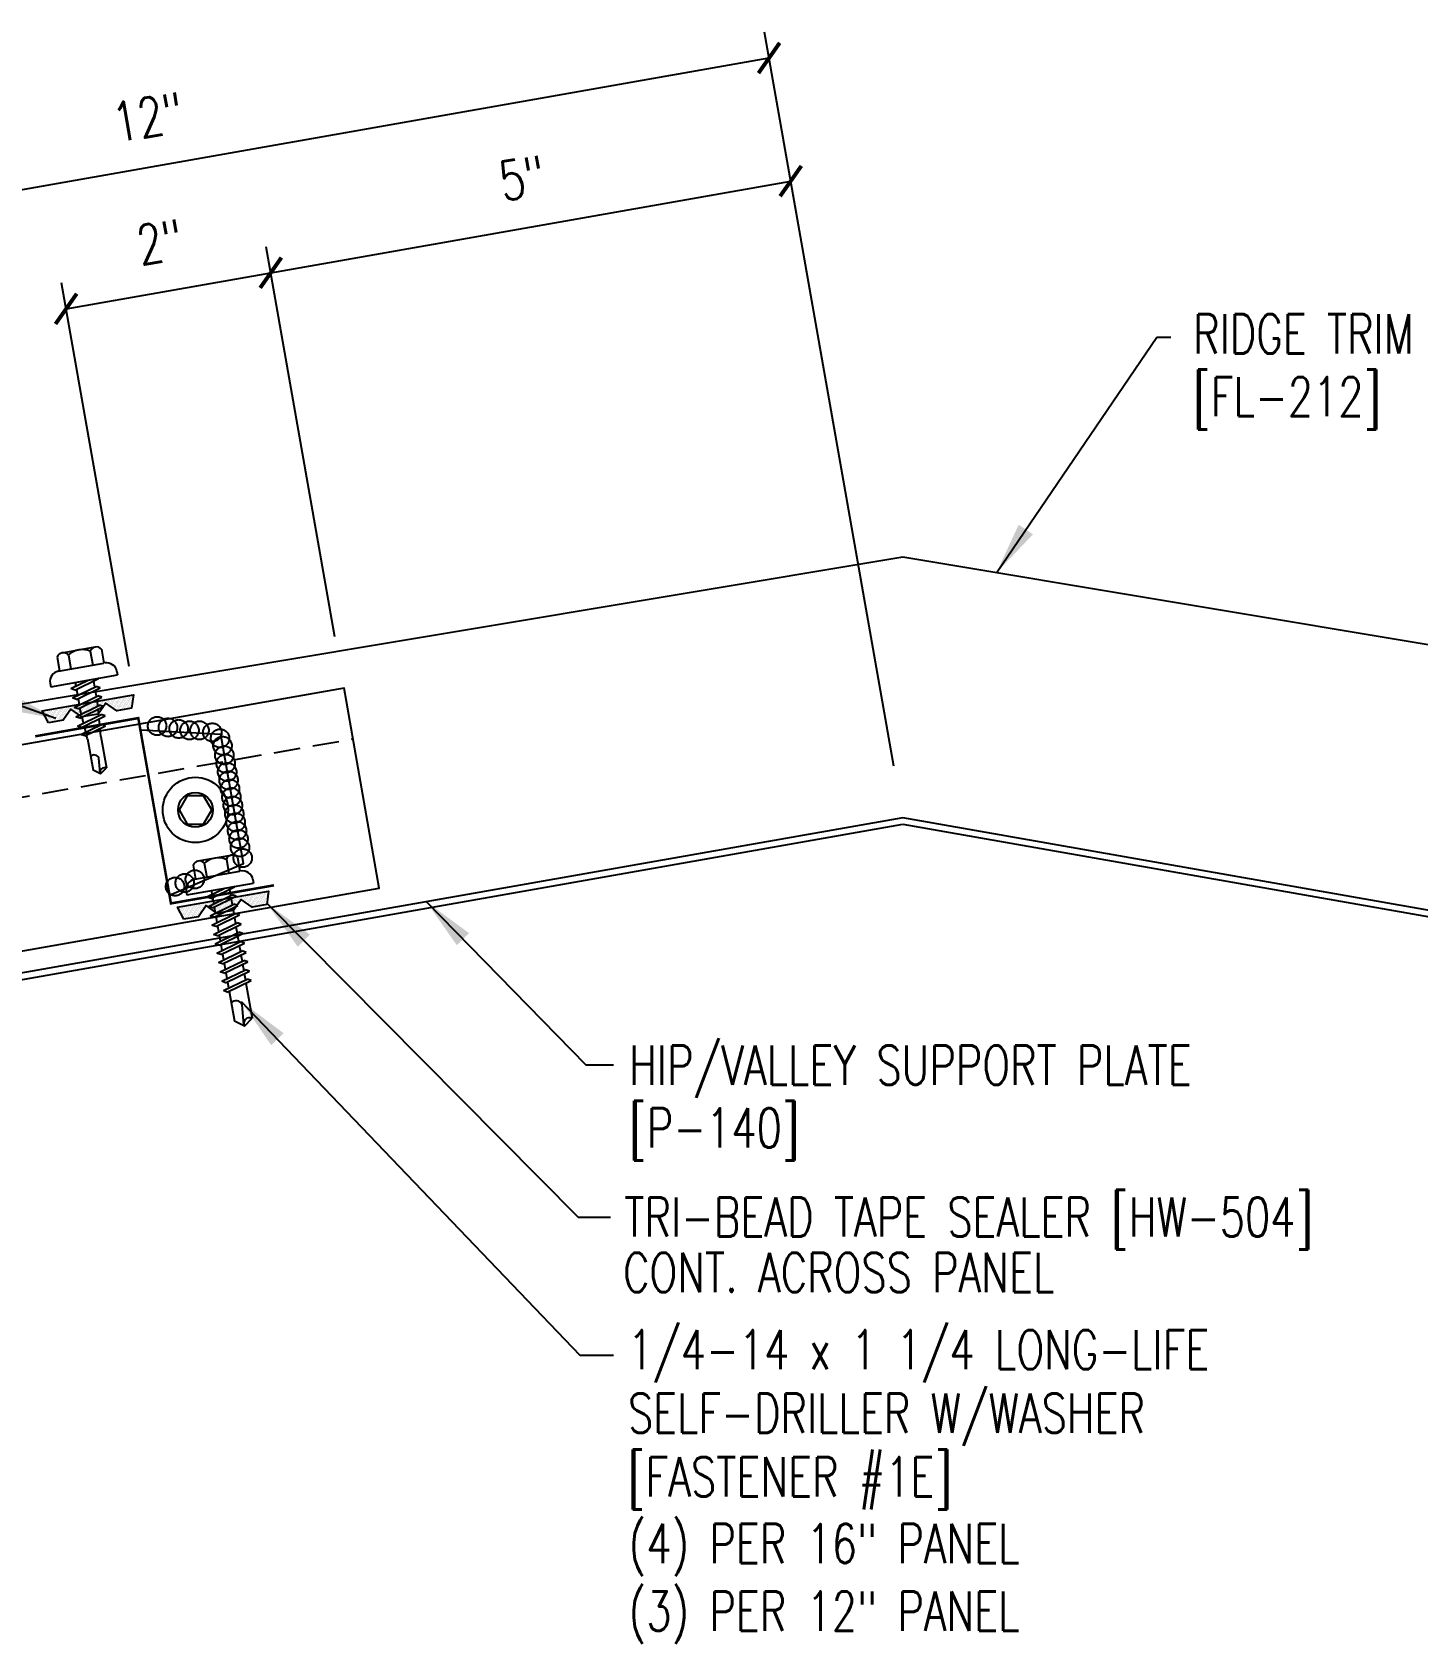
# Model space of a CAD drawing. Header units: inches. Extents: x 0.8 to 46.2, y 15.1 to 40.9.
# Drawn here: x 15.2 to 28.44, y 17.66 to 33.06 of the extents above; entities that cross this region are included whole.
import ezdxf

# ---------------------------------------------------------------- set-up
doc = ezdxf.new("R2010")
doc.units = ezdxf.units.IN
doc.header["$MEASUREMENT"] = 0
doc.linetypes.add('CENTER2', pattern=[1.125, 0.75, -0.125, 0.125, -0.125])
doc.linetypes.add('DASH2', pattern=[0.1875, 0.125, -0.0625])
for name, color, linetype in [('CLO', 3, 'Continuous'), ('DIM', 2, 'Continuous'), ('FASTENER', 9, 'Continuous'), ('PANEL', 11, 'Continuous'), ('SEALANT', 253, 'CENTER2'), ('STLA', 12, 'Continuous'), ('TAPE', 8, 'Continuous'), ('TEXT', 2, 'Continuous'), ('TRIM', 6, 'Continuous')]:
    doc.layers.add(name, color=color, linetype=linetype)
doc.styles.add('TEXT1', font='ROMANS.shx', dxfattribs={"width": 0.75, "height": 0.375})
doc.dimstyles.new('DETAIL', dxfattribs={"dimscale": 4, "dimtxt": 0.375, "dimasz": 0.0625, "dimexe": 0.0625, "dimexo": 0.125, "dimgap": 0.0625, "dimtad": 1, "dimdec": 4, "dimzin": 3, "dimdsep": 46, "dimlunit": 4, "dimtxsty": 'TEXT1', "dimblk": 'ARCHTICK', "dimcen": 0.0625, "dimclrd": 7, "dimclre": 7, "dimclrt": 2, "dimadec": 0, "dimazin": 0, "dimtfac": 0.59375, "dimtdec": 4, "dimtmove": 0, "dimatfit": 3, "dimfxl": 0, "dimfrac": 2, "dimtolj": 1, "dimtzin": 3, "dimarcsym": 0})
doc.dimstyles.new('DETAIL$7', dxfattribs={"dimscale": 4, "dimtxt": 0.375, "dimasz": 0.125, "dimexe": 0.0625, "dimexo": 0.125, "dimgap": 0.0625, "dimtad": 1, "dimdec": 4, "dimzin": 3, "dimdsep": 46, "dimlunit": 4, "dimtxsty": 'TEXT1', "dimblk": 'ARCHTICK', "dimcen": 0.0625, "dimclrd": 7, "dimclre": 7, "dimclrt": 2, "dimadec": 0, "dimazin": 0, "dimtfac": 0.59375, "dimtdec": 4, "dimtmove": 0, "dimatfit": 3, "dimfxl": 0, "dimfrac": 2, "dimtolj": 1, "dimtzin": 3, "dimarcsym": 0})

# ---------------------------------------------------------------- blocks, each defined once
blk = doc.blocks.new('_ArchTick')
at = {"color": 0, "linetype": 'ByBlock', "const_width": 0.15}
blk.add_lwpolyline([(-0.5, -0.5), (0.5, 0.5)], dxfattribs=at)
blk = doc.blocks.new('*D12')
at = {"layer": 'DEFPOINTS', "color": 0}
for p in [(22.444, 31.64), (18.175, 26.794), (23.517, 25.557)]:
    blk.add_point(p, dxfattribs=at)
at = {"layer": 'DIM', "color": 7, "lineweight": -2}
for p, q in [((23.43, 26.049), (22.4, 31.887)), ((17.475, 30.764), (22.444, 31.64)), ((18.088, 27.286), (17.431, 31.01))]:
    blk.add_line(p, q, dxfattribs=at)
at = {"layer": 'DIM', "color": 7, "lineweight": -2, "xscale": 0.25, "yscale": 0.25, "zscale": 0.25}
for p, rotation in [((22.444, 31.64), 10.00000000000004), ((17.475, 30.764), 190.0000000000001)]:
    blk.add_blockref('_ArchTick', p, dxfattribs=dict(at, rotation=rotation))
at = {"layer": 'DIM', "color": 2, "insert": (19.877, 31.668), "char_height": 0.375, "attachment_point": 5, "rotation": 10, "style": 'TEXT1'}
blk.add_mtext('\\A1;5"', dxfattribs=at)
blk = doc.blocks.new('*D13')
at = {"layer": 'DEFPOINTS', "color": 0}
for p in [(22.237, 32.816), (11.436, 25.609), (23.517, 25.557)]:
    blk.add_point(p, dxfattribs=at)
at = {"layer": 'DIM', "color": 7, "lineweight": -2}
for p, q in [((23.43, 26.049), (22.193, 33.062)), ((10.529, 30.752), (22.237, 32.816)), ((11.349, 26.101), (10.485, 30.998))]:
    blk.add_line(p, q, dxfattribs=at)
at = {"layer": 'DIM', "color": 7, "lineweight": -2, "xscale": 0.25, "yscale": 0.25, "zscale": 0.25}
for p, rotation in [((22.237, 32.816), 10.00000000000004), ((10.529, 30.752), 190.0000000000001)]:
    blk.add_blockref('_ArchTick', p, dxfattribs=dict(at, rotation=rotation))
at = {"layer": 'DIM', "color": 2, "insert": (16.301, 32.25), "char_height": 0.375, "attachment_point": 5, "rotation": 10, "style": 'TEXT1'}
blk.add_mtext('\\A1;12"', dxfattribs=at)
blk = doc.blocks.new('*D14')
at = {"layer": 'DEFPOINTS', "color": 0}
for p in [(17.475, 30.764), (18.175, 26.794), (16.209, 26.509)]:
    blk.add_point(p, dxfattribs=at)
at = {"layer": 'DIM', "color": 7, "lineweight": -2}
for p, q in [((18.088, 27.286), (17.431, 31.01)), ((16.122, 27.001), (15.476, 30.666)), ((15.519, 30.419), (17.475, 30.764))]:
    blk.add_line(p, q, dxfattribs=at)
at = {"layer": 'DIM', "color": 7, "lineweight": -2, "xscale": 0.25, "yscale": 0.25, "zscale": 0.25}
for p, rotation in [((17.475, 30.764), 10.00000000000004), ((15.519, 30.419), 190.0000000000001)]:
    blk.add_blockref('_ArchTick', p, dxfattribs=dict(at, rotation=rotation))
at = {"layer": 'DIM', "color": 2, "insert": (16.415, 31.058), "char_height": 0.375, "attachment_point": 5, "rotation": 10, "style": 'TEXT1'}
blk.add_mtext('\\A1;2"', dxfattribs=at)
blk = doc.blocks.new('A$C23AA14D5')
at = {"layer": 'CLO', "const_width": 0.0239}
blk.add_lwpolyline([(2.284, 0.187), (1.299, 0.014), (0.987, 1.785), (0.002, 1.611)], dxfattribs=at)
at = {"layer": 'CLO'}
blk.add_lwpolyline([(1.285, 0.094), (1.993, 0.397), (1.776, 1.628), (1.007, 1.67)], dxfattribs=at)
blk = doc.blocks.new('MB_DW4')
at = {"layer": 'FASTENER'}
for p, q in [((-0.163, 0.337), (0.159, 0.337)), ((-0.226, 0.171), (0.214, 0.171)), ((-0.217, 0.305), (-0.217, 0.171)), ((-0.108, 0.305), (-0.108, 0.171)), ((0.105, 0.305), (0.105, 0.171)), ((0.214, 0.305), (0.214, 0.171)), ((-0.326, 0.071), (-0.326, 0.037)), ((-0.326, 0.037), (0.322, 0.037)), ((-0.141, -0.014), (0.037, 0.037)), ((-0.105, -0.034), (0.137, 0.035)), ((-0.088, 0.037), (-0.088, 0.001)), ((-0.088, 0.037), (0.085, 0.037)), ((0.085, 0.037), (0.134, 0.037)), ((0.085, 0.02), (0.085, -0.041)), ((0.137, 0.035), (0.134, 0.037)), ((0.322, 0.071), (0.322, 0.037)), ((-0.105, -0.034), (-0.141, -0.014)), ((-0.141, -0.105), (0.102, -0.036)), ((-0.105, -0.125), (-0.141, -0.105)), ((-0.141, -0.196), (0.102, -0.127)), ((-0.105, -0.125), (0.137, -0.056)), ((-0.105, -0.216), (0.137, -0.147)), ((-0.088, -0.029), (-0.088, -0.09)), ((-0.088, -0.12), (-0.088, -0.181)), ((0.085, -0.071), (0.085, -0.131)), ((0.137, -0.056), (0.102, -0.036)), ((0.137, -0.147), (0.102, -0.127)), ((-0.105, -0.216), (-0.141, -0.196)), ((-0.141, -0.287), (0.102, -0.217)), ((-0.105, -0.307), (-0.141, -0.287)), ((-0.105, -0.307), (0.137, -0.238)), ((-0.084, -0.27), (-0.088, -0.211)), ((-0.078, -0.36), (-0.082, -0.3)), ((0.077, -0.315), (0.082, -0.253)), ((0.084, -0.223), (0.085, -0.211)), ((0.085, -0.162), (0.085, -0.211)), ((0.137, -0.238), (0.102, -0.217)), ((-0.141, -0.378), (0.102, -0.308)), ((-0.105, -0.398), (-0.141, -0.378)), ((-0.122, -0.463), (0.089, -0.403)), ((-0.105, -0.398), (0.137, -0.328)), ((-0.086, -0.483), (0.124, -0.423)), ((-0.071, -0.449), (-0.075, -0.389)), ((0.063, -0.515), (0.068, -0.439)), ((0.071, -0.408), (0.075, -0.346)), ((0.124, -0.423), (0.089, -0.403)), ((0.137, -0.328), (0.102, -0.308)), ((-0.086, -0.483), (-0.122, -0.463)), ((-0.066, -0.516), (-0.069, -0.478)), ((-0.066, -0.516), (-0.066, -0.82)), ((0.063, -0.516), (0.063, -0.82)), ((-0.003, -0.854), (0.009, -0.714)), ((-0.002, -0.866), (-0.066, -0.82)), ((-0.002, -0.866), (0.063, -0.82))]:
    blk.add_line(p, q, dxfattribs=at)
for centre, radius, start, end in [((-0.163, 0.274), 0.0628, 29.8754, 150.1246), ((-0.002, 0.141), 0.196, 56.9974, 123.0026), ((0.159, 0.274), 0.0628, 29.8754, 150.1246), ((-0.226, 0.071), 0.1, 90, 180), ((0.222, 0.071), 0.1, 0, 90), ((0.073, -0.516), 0.01, 175.9484, 180), ((-0.036, -0.723), 0.0461, 11.1445, 130.906), ((0.039, -0.855), 0.0422, 55.4585, 194.8454)]:
    blk.add_arc(centre, radius, start, end, dxfattribs=at)
blk = doc.blocks.new('*X6')
at = {"color": 0}
for p, q in [((-0.434, 0.135), (-0.434, 0.135)), ((-0.434, 0.123), (-0.434, 0.123)), ((-0.422, 0.141), (-0.422, 0.141)), ((-0.422, 0.129), (-0.422, 0.129)), ((-0.422, 0.117), (-0.422, 0.117)), ((-0.422, 0.105), (-0.422, 0.105)), ((-0.422, 0.094), (-0.422, 0.094)), ((-0.422, 0.082), (-0.422, 0.082)), ((-0.41, 0.135), (-0.41, 0.135)), ((-0.41, 0.123), (-0.41, 0.123)), ((-0.41, 0.111), (-0.41, 0.111)), ((-0.41, 0.1), (-0.41, 0.1)), ((-0.41, 0.088), (-0.41, 0.088)), ((-0.41, 0.076), (-0.41, 0.076)), ((-0.41, 0.064), (-0.41, 0.064)), ((-0.41, 0.053), (-0.41, 0.053)), ((-0.41, 0.041), (-0.41, 0.041)), ((-0.398, 0.141), (-0.398, 0.141)), ((-0.398, 0.129), (-0.398, 0.129)), ((-0.398, 0.117), (-0.398, 0.117)), ((-0.398, 0.105), (-0.398, 0.105)), ((-0.398, 0.094), (-0.398, 0.094)), ((-0.398, 0.082), (-0.398, 0.082)), ((-0.398, 0.07), (-0.398, 0.07)), ((-0.398, 0.059), (-0.398, 0.059)), ((-0.398, 0.047), (-0.398, 0.047)), ((-0.398, 0.035), (-0.398, 0.035)), ((-0.398, 0.023), (-0.398, 0.023)), ((-0.387, 0.135), (-0.387, 0.135)), ((-0.387, 0.123), (-0.387, 0.123)), ((-0.387, 0.111), (-0.387, 0.111)), ((-0.387, 0.1), (-0.387, 0.1)), ((-0.387, 0.088), (-0.387, 0.088)), ((-0.387, 0.076), (-0.387, 0.076)), ((-0.387, 0.064), (-0.387, 0.064)), ((-0.387, 0.053), (-0.387, 0.053)), ((-0.387, 0.041), (-0.387, 0.041)), ((-0.387, 0.029), (-0.387, 0.029)), ((-0.375, 0.141), (-0.375, 0.141)), ((-0.375, 0.129), (-0.375, 0.129)), ((-0.375, 0.117), (-0.375, 0.117)), ((-0.375, 0.105), (-0.375, 0.105)), ((-0.375, 0.094), (-0.375, 0.094)), ((-0.375, 0.082), (-0.375, 0.082)), ((-0.375, 0.07), (-0.375, 0.07)), ((-0.375, 0.059), (-0.375, 0.059)), ((-0.375, 0.047), (-0.375, 0.047)), ((-0.375, 0.035), (-0.375, 0.035)), ((-0.375, 0.023), (-0.375, 0.023)), ((-0.363, 0.135), (-0.363, 0.135)), ((-0.363, 0.123), (-0.363, 0.123)), ((-0.363, 0.111), (-0.363, 0.111)), ((-0.363, 0.1), (-0.363, 0.1)), ((-0.363, 0.088), (-0.363, 0.088)), ((-0.363, 0.076), (-0.363, 0.076)), ((-0.363, 0.064), (-0.363, 0.064)), ((-0.363, 0.053), (-0.363, 0.053)), ((-0.363, 0.041), (-0.363, 0.041)), ((-0.363, 0.029), (-0.363, 0.029)), ((-0.352, 0.141), (-0.352, 0.141)), ((-0.352, 0.129), (-0.352, 0.129)), ((-0.352, 0.117), (-0.352, 0.117)), ((-0.352, 0.105), (-0.352, 0.105)), ((-0.352, 0.094), (-0.352, 0.094)), ((-0.352, 0.082), (-0.352, 0.082)), ((-0.352, 0.07), (-0.352, 0.07)), ((-0.352, 0.059), (-0.352, 0.059)), ((-0.352, 0.047), (-0.352, 0.047)), ((-0.352, 0.035), (-0.352, 0.035)), ((-0.352, 0.023), (-0.352, 0.023)), ((-0.34, 0.135), (-0.34, 0.135)), ((-0.34, 0.123), (-0.34, 0.123)), ((-0.34, 0.111), (-0.34, 0.111)), ((-0.34, 0.1), (-0.34, 0.1)), ((-0.34, 0.088), (-0.34, 0.088)), ((-0.34, 0.076), (-0.34, 0.076)), ((-0.34, 0.064), (-0.34, 0.064)), ((-0.34, 0.053), (-0.34, 0.053)), ((-0.34, 0.041), (-0.34, 0.041)), ((-0.34, 0.029), (-0.34, 0.029)), ((-0.328, 0.141), (-0.328, 0.141)), ((-0.328, 0.129), (-0.328, 0.129)), ((-0.328, 0.117), (-0.328, 0.117)), ((-0.328, 0.105), (-0.328, 0.105)), ((-0.328, 0.094), (-0.328, 0.094)), ((-0.328, 0.082), (-0.328, 0.082)), ((-0.328, 0.07), (-0.328, 0.07)), ((-0.328, 0.059), (-0.328, 0.059)), ((-0.328, 0.047), (-0.328, 0.047)), ((-0.328, 0.035), (-0.328, 0.035)), ((-0.328, 0.023), (-0.328, 0.023)), ((-0.316, 0.135), (-0.316, 0.135)), ((-0.316, 0.123), (-0.316, 0.123)), ((-0.316, 0.111), (-0.316, 0.111)), ((-0.316, 0.1), (-0.316, 0.1)), ((-0.316, 0.088), (-0.316, 0.088)), ((-0.316, 0.076), (-0.316, 0.076)), ((-0.316, 0.064), (-0.316, 0.064)), ((-0.316, 0.053), (-0.316, 0.053)), ((-0.316, 0.041), (-0.316, 0.041)), ((-0.316, 0.029), (-0.316, 0.029)), ((-0.305, 0.141), (-0.305, 0.141)), ((-0.305, 0.129), (-0.305, 0.129)), ((-0.305, 0.117), (-0.305, 0.117)), ((-0.305, 0.105), (-0.305, 0.105)), ((-0.305, 0.094), (-0.305, 0.094)), ((-0.305, 0.082), (-0.305, 0.082)), ((-0.305, 0.07), (-0.305, 0.07)), ((-0.305, 0.059), (-0.305, 0.059)), ((-0.305, 0.047), (-0.305, 0.047)), ((-0.305, 0.035), (-0.305, 0.035)), ((-0.305, 0.023), (-0.305, 0.023)), ((-0.293, 0.135), (-0.293, 0.135)), ((-0.293, 0.123), (-0.293, 0.123)), ((-0.293, 0.111), (-0.293, 0.111)), ((-0.293, 0.1), (-0.293, 0.1)), ((-0.293, 0.088), (-0.293, 0.088)), ((-0.293, 0.076), (-0.293, 0.076)), ((-0.293, 0.064), (-0.293, 0.064)), ((-0.293, 0.053), (-0.293, 0.053)), ((-0.293, 0.041), (-0.293, 0.041)), ((-0.293, 0.029), (-0.293, 0.029)), ((-0.281, 0.141), (-0.281, 0.141)), ((-0.281, 0.129), (-0.281, 0.129)), ((-0.281, 0.117), (-0.281, 0.117)), ((-0.281, 0.105), (-0.281, 0.105)), ((-0.281, 0.094), (-0.281, 0.094)), ((-0.281, 0.082), (-0.281, 0.082)), ((-0.281, 0.07), (-0.281, 0.07)), ((-0.281, 0.059), (-0.281, 0.059)), ((-0.281, 0.047), (-0.281, 0.047)), ((-0.281, 0.035), (-0.281, 0.035)), ((-0.281, 0.023), (-0.281, 0.023)), ((-0.27, 0.135), (-0.27, 0.135)), ((-0.27, 0.123), (-0.27, 0.123)), ((-0.27, 0.111), (-0.27, 0.111)), ((-0.27, 0.1), (-0.27, 0.1)), ((-0.27, 0.088), (-0.27, 0.088)), ((-0.27, 0.076), (-0.27, 0.076)), ((-0.27, 0.064), (-0.27, 0.064)), ((-0.27, 0.053), (-0.27, 0.053)), ((-0.27, 0.041), (-0.27, 0.041)), ((-0.27, 0.029), (-0.27, 0.029)), ((-0.258, 0.141), (-0.258, 0.141)), ((-0.258, 0.129), (-0.258, 0.129)), ((-0.258, 0.117), (-0.258, 0.117)), ((-0.258, 0.105), (-0.258, 0.105)), ((-0.258, 0.094), (-0.258, 0.094)), ((-0.258, 0.082), (-0.258, 0.082)), ((-0.258, 0.07), (-0.258, 0.07)), ((-0.258, 0.059), (-0.258, 0.059)), ((-0.258, 0.047), (-0.258, 0.047)), ((-0.258, 0.035), (-0.258, 0.035)), ((-0.258, 0.023), (-0.258, 0.023)), ((-0.246, 0.135), (-0.246, 0.135)), ((-0.246, 0.123), (-0.246, 0.123)), ((-0.246, 0.111), (-0.246, 0.111)), ((-0.246, 0.1), (-0.246, 0.1)), ((-0.246, 0.088), (-0.246, 0.088)), ((-0.246, 0.076), (-0.246, 0.076)), ((-0.246, 0.064), (-0.246, 0.064)), ((-0.246, 0.053), (-0.246, 0.053)), ((-0.246, 0.041), (-0.246, 0.041)), ((-0.234, 0.141), (-0.234, 0.141)), ((-0.234, 0.129), (-0.234, 0.129)), ((-0.234, 0.117), (-0.234, 0.117)), ((-0.234, 0.105), (-0.234, 0.105)), ((-0.234, 0.094), (-0.234, 0.094)), ((-0.234, 0.082), (-0.234, 0.082)), ((-0.234, 0.07), (-0.234, 0.07)), ((-0.234, 0.059), (-0.234, 0.059)), ((-0.234, 0.047), (-0.234, 0.047)), ((-0.223, 0.135), (-0.223, 0.135)), ((-0.223, 0.123), (-0.223, 0.123)), ((-0.223, 0.111), (-0.223, 0.111)), ((-0.223, 0.1), (-0.223, 0.1)), ((-0.223, 0.088), (-0.223, 0.088)), ((-0.223, 0.076), (-0.223, 0.076)), ((-0.223, 0.064), (-0.223, 0.064)), ((-0.211, 0.141), (-0.211, 0.141)), ((-0.211, 0.129), (-0.211, 0.129)), ((-0.211, 0.117), (-0.211, 0.117)), ((-0.211, 0.105), (-0.211, 0.105)), ((-0.211, 0.094), (-0.211, 0.094)), ((-0.211, 0.082), (-0.211, 0.082)), ((-0.211, 0.07), (-0.211, 0.07)), ((-0.199, 0.135), (-0.199, 0.135)), ((-0.199, 0.123), (-0.199, 0.123)), ((-0.199, 0.111), (-0.199, 0.111)), ((-0.199, 0.1), (-0.199, 0.1)), ((-0.199, 0.088), (-0.199, 0.088)), ((-0.188, 0.141), (-0.188, 0.141)), ((-0.188, 0.129), (-0.188, 0.129)), ((-0.188, 0.117), (-0.188, 0.117)), ((-0.188, 0.105), (-0.188, 0.105)), ((-0.188, 0.094), (-0.188, 0.094)), ((-0.176, 0.135), (-0.176, 0.135)), ((-0.176, 0.123), (-0.176, 0.123)), ((-0.176, 0.111), (-0.176, 0.111)), ((-0.164, 0.141), (-0.164, 0.141)), ((-0.164, 0.129), (-0.164, 0.129)), ((-0.164, 0.117), (-0.164, 0.117)), ((-0.164, 0.105), (-0.164, 0.105)), ((-0.152, 0.135), (-0.152, 0.135)), ((-0.152, 0.123), (-0.152, 0.123)), ((-0.152, 0.111), (-0.152, 0.111)), ((-0.152, 0.1), (-0.152, 0.1)), ((-0.141, 0.141), (-0.141, 0.141)), ((-0.141, 0.129), (-0.141, 0.129)), ((-0.141, 0.117), (-0.141, 0.117)), ((-0.141, 0.105), (-0.141, 0.105)), ((-0.141, 0.094), (-0.141, 0.094)), ((-0.141, 0.082), (-0.141, 0.082)), ((-0.129, 0.135), (-0.129, 0.135)), ((-0.129, 0.123), (-0.129, 0.123)), ((-0.129, 0.111), (-0.129, 0.111)), ((-0.129, 0.1), (-0.129, 0.1)), ((-0.129, 0.088), (-0.129, 0.088)), ((-0.129, 0.076), (-0.129, 0.076)), ((-0.117, 0.141), (-0.117, 0.141)), ((-0.117, 0.129), (-0.117, 0.129)), ((-0.117, 0.117), (-0.117, 0.117)), ((-0.117, 0.105), (-0.117, 0.105)), ((-0.117, 0.094), (-0.117, 0.094)), ((-0.117, 0.082), (-0.117, 0.082)), ((-0.117, 0.07), (-0.117, 0.07)), ((-0.117, 0.059), (-0.117, 0.059)), ((-0.105, 0.135), (-0.105, 0.135)), ((-0.105, 0.123), (-0.105, 0.123)), ((-0.105, 0.111), (-0.105, 0.111)), ((-0.105, 0.1), (-0.105, 0.1)), ((-0.105, 0.088), (-0.105, 0.088)), ((-0.105, 0.076), (-0.105, 0.076)), ((-0.105, 0.064), (-0.105, 0.064)), ((-0.105, 0.053), (-0.105, 0.053)), ((-0.094, 0.141), (-0.094, 0.141)), ((-0.094, 0.129), (-0.094, 0.129)), ((-0.094, 0.117), (-0.094, 0.117)), ((-0.094, 0.105), (-0.094, 0.105)), ((-0.094, 0.094), (-0.094, 0.094)), ((-0.094, 0.082), (-0.094, 0.082)), ((-0.094, 0.07), (-0.094, 0.07)), ((-0.094, 0.059), (-0.094, 0.059)), ((-0.094, 0.047), (-0.094, 0.047)), ((-0.094, 0.035), (-0.094, 0.035)), ((-0.082, 0.135), (-0.082, 0.135)), ((-0.082, 0.123), (-0.082, 0.123)), ((-0.082, 0.111), (-0.082, 0.111)), ((-0.082, 0.1), (-0.082, 0.1)), ((-0.082, 0.088), (-0.082, 0.088)), ((-0.082, 0.076), (-0.082, 0.076)), ((-0.082, 0.064), (-0.082, 0.064)), ((-0.082, 0.053), (-0.082, 0.053)), ((-0.082, 0.041), (-0.082, 0.041)), ((-0.082, 0.029), (-0.082, 0.029)), ((-0.07, 0.141), (-0.07, 0.141)), ((-0.07, 0.129), (-0.07, 0.129)), ((-0.07, 0.117), (-0.07, 0.117)), ((-0.07, 0.105), (-0.07, 0.105)), ((-0.07, 0.094), (-0.07, 0.094)), ((-0.07, 0.082), (-0.07, 0.082)), ((-0.07, 0.07), (-0.07, 0.07)), ((-0.07, 0.059), (-0.07, 0.059)), ((-0.07, 0.047), (-0.07, 0.047)), ((-0.07, 0.035), (-0.07, 0.035)), ((-0.07, 0.023), (-0.07, 0.023)), ((-0.059, 0.135), (-0.059, 0.135)), ((-0.059, 0.123), (-0.059, 0.123)), ((-0.059, 0.111), (-0.059, 0.111)), ((-0.059, 0.1), (-0.059, 0.1)), ((-0.059, 0.088), (-0.059, 0.088)), ((-0.059, 0.076), (-0.059, 0.076)), ((-0.059, 0.064), (-0.059, 0.064)), ((-0.059, 0.053), (-0.059, 0.053)), ((-0.059, 0.041), (-0.059, 0.041)), ((-0.059, 0.029), (-0.059, 0.029)), ((-0.047, 0.141), (-0.047, 0.141)), ((-0.047, 0.129), (-0.047, 0.129)), ((-0.047, 0.117), (-0.047, 0.117)), ((-0.047, 0.105), (-0.047, 0.105)), ((-0.047, 0.094), (-0.047, 0.094)), ((-0.047, 0.082), (-0.047, 0.082)), ((-0.047, 0.07), (-0.047, 0.07)), ((-0.047, 0.059), (-0.047, 0.059)), ((-0.047, 0.047), (-0.047, 0.047)), ((-0.047, 0.035), (-0.047, 0.035)), ((-0.047, 0.023), (-0.047, 0.023)), ((-0.035, 0.135), (-0.035, 0.135)), ((-0.035, 0.123), (-0.035, 0.123)), ((-0.035, 0.111), (-0.035, 0.111)), ((-0.035, 0.1), (-0.035, 0.1)), ((-0.035, 0.088), (-0.035, 0.088)), ((-0.035, 0.076), (-0.035, 0.076)), ((-0.035, 0.064), (-0.035, 0.064)), ((-0.035, 0.053), (-0.035, 0.053)), ((-0.035, 0.041), (-0.035, 0.041)), ((-0.035, 0.029), (-0.035, 0.029)), ((-0.023, 0.141), (-0.023, 0.141)), ((-0.023, 0.129), (-0.023, 0.129)), ((-0.023, 0.117), (-0.023, 0.117)), ((-0.023, 0.105), (-0.023, 0.105)), ((-0.023, 0.094), (-0.023, 0.094)), ((-0.023, 0.082), (-0.023, 0.082)), ((-0.023, 0.07), (-0.023, 0.07)), ((-0.023, 0.059), (-0.023, 0.059)), ((-0.023, 0.047), (-0.023, 0.047)), ((-0.023, 0.035), (-0.023, 0.035)), ((-0.023, 0.023), (-0.023, 0.023)), ((-0.012, 0.135), (-0.012, 0.135)), ((-0.012, 0.123), (-0.012, 0.123)), ((-0.012, 0.111), (-0.012, 0.111)), ((-0.012, 0.1), (-0.012, 0.1)), ((-0.012, 0.088), (-0.012, 0.088)), ((-0.012, 0.076), (-0.012, 0.076)), ((-0.012, 0.064), (-0.012, 0.064)), ((-0.012, 0.053), (-0.012, 0.053)), ((-0.012, 0.041), (-0.012, 0.041)), ((-0.012, 0.029), (-0.012, 0.029)), ((0, 0.141), (0, 0.141)), ((0, 0.129), (0, 0.129)), ((0, 0.117), (0, 0.117)), ((0, 0.105), (0, 0.105)), ((0, 0.094), (0, 0.094)), ((0, 0.082), (0, 0.082)), ((0, 0.07), (0, 0.07)), ((0, 0.059), (0, 0.059)), ((0, 0.047), (0, 0.047)), ((0, 0.035), (0, 0.035)), ((0, 0.023), (0, 0.023)), ((0.012, 0.135), (0.012, 0.135)), ((0.012, 0.123), (0.012, 0.123)), ((0.012, 0.111), (0.012, 0.111)), ((0.012, 0.1), (0.012, 0.1)), ((0.012, 0.088), (0.012, 0.088)), ((0.012, 0.076), (0.012, 0.076)), ((0.012, 0.064), (0.012, 0.064)), ((0.012, 0.053), (0.012, 0.053)), ((0.012, 0.041), (0.012, 0.041)), ((0.012, 0.029), (0.012, 0.029)), ((0.023, 0.141), (0.023, 0.141)), ((0.023, 0.129), (0.023, 0.129)), ((0.023, 0.117), (0.023, 0.117)), ((0.023, 0.105), (0.023, 0.105)), ((0.023, 0.094), (0.023, 0.094)), ((0.023, 0.082), (0.023, 0.082)), ((0.023, 0.07), (0.023, 0.07)), ((0.023, 0.059), (0.023, 0.059)), ((0.023, 0.047), (0.023, 0.047)), ((0.023, 0.035), (0.023, 0.035)), ((0.023, 0.023), (0.023, 0.023)), ((0.035, 0.135), (0.035, 0.135)), ((0.035, 0.123), (0.035, 0.123)), ((0.035, 0.111), (0.035, 0.111)), ((0.035, 0.1), (0.035, 0.1)), ((0.035, 0.088), (0.035, 0.088)), ((0.035, 0.076), (0.035, 0.076)), ((0.035, 0.064), (0.035, 0.064)), ((0.035, 0.053), (0.035, 0.053)), ((0.035, 0.041), (0.035, 0.041)), ((0.035, 0.029), (0.035, 0.029)), ((0.047, 0.141), (0.047, 0.141)), ((0.047, 0.129), (0.047, 0.129)), ((0.047, 0.117), (0.047, 0.117)), ((0.047, 0.105), (0.047, 0.105)), ((0.047, 0.094), (0.047, 0.094)), ((0.047, 0.082), (0.047, 0.082)), ((0.047, 0.07), (0.047, 0.07)), ((0.047, 0.059), (0.047, 0.059)), ((0.047, 0.047), (0.047, 0.047)), ((0.047, 0.035), (0.047, 0.035)), ((0.047, 0.023), (0.047, 0.023)), ((0.059, 0.135), (0.059, 0.135)), ((0.059, 0.123), (0.059, 0.123)), ((0.059, 0.111), (0.059, 0.111)), ((0.059, 0.1), (0.059, 0.1)), ((0.059, 0.088), (0.059, 0.088)), ((0.059, 0.076), (0.059, 0.076)), ((0.059, 0.064), (0.059, 0.064)), ((0.059, 0.053), (0.059, 0.053)), ((0.059, 0.041), (0.059, 0.041)), ((0.059, 0.029), (0.059, 0.029)), ((0.07, 0.141), (0.07, 0.141)), ((0.07, 0.129), (0.07, 0.129)), ((0.07, 0.117), (0.07, 0.117)), ((0.07, 0.105), (0.07, 0.105)), ((0.07, 0.094), (0.07, 0.094)), ((0.07, 0.082), (0.07, 0.082)), ((0.07, 0.07), (0.07, 0.07)), ((0.07, 0.059), (0.07, 0.059)), ((0.07, 0.047), (0.07, 0.047)), ((0.07, 0.035), (0.07, 0.035)), ((0.07, 0.023), (0.07, 0.023)), ((0.082, 0.135), (0.082, 0.135)), ((0.082, 0.123), (0.082, 0.123)), ((0.082, 0.111), (0.082, 0.111)), ((0.082, 0.1), (0.082, 0.1)), ((0.082, 0.088), (0.082, 0.088)), ((0.082, 0.076), (0.082, 0.076)), ((0.082, 0.064), (0.082, 0.064)), ((0.082, 0.053), (0.082, 0.053)), ((0.082, 0.041), (0.082, 0.041)), ((0.082, 0.029), (0.082, 0.029)), ((0.094, 0.141), (0.094, 0.141)), ((0.094, 0.129), (0.094, 0.129)), ((0.094, 0.117), (0.094, 0.117)), ((0.094, 0.105), (0.094, 0.105)), ((0.094, 0.094), (0.094, 0.094)), ((0.094, 0.082), (0.094, 0.082)), ((0.094, 0.07), (0.094, 0.07)), ((0.094, 0.059), (0.094, 0.059)), ((0.094, 0.047), (0.094, 0.047)), ((0.094, 0.035), (0.094, 0.035)), ((0.105, 0.135), (0.105, 0.135)), ((0.105, 0.123), (0.105, 0.123)), ((0.105, 0.111), (0.105, 0.111)), ((0.105, 0.1), (0.105, 0.1)), ((0.105, 0.088), (0.105, 0.088)), ((0.105, 0.076), (0.105, 0.076)), ((0.105, 0.064), (0.105, 0.064)), ((0.105, 0.053), (0.105, 0.053)), ((0.117, 0.141), (0.117, 0.141)), ((0.117, 0.129), (0.117, 0.129)), ((0.117, 0.117), (0.117, 0.117)), ((0.117, 0.105), (0.117, 0.105)), ((0.117, 0.094), (0.117, 0.094)), ((0.117, 0.082), (0.117, 0.082)), ((0.117, 0.07), (0.117, 0.07)), ((0.117, 0.059), (0.117, 0.059)), ((0.129, 0.135), (0.129, 0.135)), ((0.129, 0.123), (0.129, 0.123)), ((0.129, 0.111), (0.129, 0.111)), ((0.129, 0.1), (0.129, 0.1)), ((0.129, 0.088), (0.129, 0.088)), ((0.129, 0.076), (0.129, 0.076)), ((0.141, 0.141), (0.141, 0.141)), ((0.141, 0.129), (0.141, 0.129)), ((0.141, 0.117), (0.141, 0.117)), ((0.141, 0.105), (0.141, 0.105)), ((0.141, 0.094), (0.141, 0.094)), ((0.141, 0.082), (0.141, 0.082)), ((0.152, 0.135), (0.152, 0.135)), ((0.152, 0.123), (0.152, 0.123)), ((0.152, 0.111), (0.152, 0.111)), ((0.152, 0.1), (0.152, 0.1)), ((0.164, 0.141), (0.164, 0.141)), ((0.164, 0.129), (0.164, 0.129)), ((0.164, 0.117), (0.164, 0.117)), ((0.164, 0.105), (0.164, 0.105)), ((0.176, 0.135), (0.176, 0.135)), ((0.176, 0.123), (0.176, 0.123)), ((0.176, 0.111), (0.176, 0.111)), ((0.188, 0.141), (0.188, 0.141)), ((0.188, 0.129), (0.188, 0.129)), ((0.188, 0.117), (0.188, 0.117)), ((0.188, 0.105), (0.188, 0.105)), ((0.188, 0.094), (0.188, 0.094)), ((0.199, 0.135), (0.199, 0.135)), ((0.199, 0.123), (0.199, 0.123)), ((0.199, 0.111), (0.199, 0.111)), ((0.199, 0.1), (0.199, 0.1)), ((0.199, 0.088), (0.199, 0.088)), ((0.211, 0.141), (0.211, 0.141)), ((0.211, 0.129), (0.211, 0.129)), ((0.211, 0.117), (0.211, 0.117)), ((0.211, 0.105), (0.211, 0.105)), ((0.211, 0.094), (0.211, 0.094)), ((0.211, 0.082), (0.211, 0.082)), ((0.211, 0.07), (0.211, 0.07)), ((0.223, 0.135), (0.223, 0.135)), ((0.223, 0.123), (0.223, 0.123)), ((0.223, 0.111), (0.223, 0.111)), ((0.223, 0.1), (0.223, 0.1)), ((0.223, 0.088), (0.223, 0.088)), ((0.223, 0.076), (0.223, 0.076)), ((0.223, 0.064), (0.223, 0.064)), ((0.234, 0.141), (0.234, 0.141)), ((0.234, 0.129), (0.234, 0.129)), ((0.234, 0.117), (0.234, 0.117)), ((0.234, 0.105), (0.234, 0.105)), ((0.234, 0.094), (0.234, 0.094)), ((0.234, 0.082), (0.234, 0.082)), ((0.234, 0.07), (0.234, 0.07)), ((0.234, 0.059), (0.234, 0.059)), ((0.234, 0.047), (0.234, 0.047)), ((0.246, 0.135), (0.246, 0.135)), ((0.246, 0.123), (0.246, 0.123)), ((0.246, 0.111), (0.246, 0.111)), ((0.246, 0.1), (0.246, 0.1)), ((0.246, 0.088), (0.246, 0.088)), ((0.246, 0.076), (0.246, 0.076)), ((0.246, 0.064), (0.246, 0.064)), ((0.246, 0.053), (0.246, 0.053)), ((0.246, 0.041), (0.246, 0.041)), ((0.258, 0.141), (0.258, 0.141)), ((0.258, 0.129), (0.258, 0.129)), ((0.258, 0.117), (0.258, 0.117)), ((0.258, 0.105), (0.258, 0.105)), ((0.258, 0.094), (0.258, 0.094)), ((0.258, 0.082), (0.258, 0.082)), ((0.258, 0.07), (0.258, 0.07)), ((0.258, 0.059), (0.258, 0.059)), ((0.258, 0.047), (0.258, 0.047)), ((0.258, 0.035), (0.258, 0.035)), ((0.258, 0.023), (0.258, 0.023)), ((0.27, 0.135), (0.27, 0.135)), ((0.27, 0.123), (0.27, 0.123)), ((0.27, 0.111), (0.27, 0.111)), ((0.27, 0.1), (0.27, 0.1)), ((0.27, 0.088), (0.27, 0.088)), ((0.27, 0.076), (0.27, 0.076)), ((0.27, 0.064), (0.27, 0.064)), ((0.27, 0.053), (0.27, 0.053)), ((0.27, 0.041), (0.27, 0.041)), ((0.27, 0.029), (0.27, 0.029)), ((0.281, 0.141), (0.281, 0.141)), ((0.281, 0.129), (0.281, 0.129)), ((0.281, 0.117), (0.281, 0.117)), ((0.281, 0.105), (0.281, 0.105)), ((0.281, 0.094), (0.281, 0.094)), ((0.281, 0.082), (0.281, 0.082)), ((0.281, 0.07), (0.281, 0.07)), ((0.281, 0.059), (0.281, 0.059)), ((0.281, 0.047), (0.281, 0.047)), ((0.281, 0.035), (0.281, 0.035)), ((0.281, 0.023), (0.281, 0.023)), ((0.293, 0.135), (0.293, 0.135)), ((0.293, 0.123), (0.293, 0.123)), ((0.293, 0.111), (0.293, 0.111)), ((0.293, 0.1), (0.293, 0.1)), ((0.293, 0.088), (0.293, 0.088)), ((0.293, 0.076), (0.293, 0.076)), ((0.293, 0.064), (0.293, 0.064)), ((0.293, 0.053), (0.293, 0.053)), ((0.293, 0.041), (0.293, 0.041)), ((0.293, 0.029), (0.293, 0.029)), ((0.305, 0.141), (0.305, 0.141)), ((0.305, 0.129), (0.305, 0.129)), ((0.305, 0.117), (0.305, 0.117)), ((0.305, 0.105), (0.305, 0.105)), ((0.305, 0.094), (0.305, 0.094)), ((0.305, 0.082), (0.305, 0.082)), ((0.305, 0.07), (0.305, 0.07)), ((0.305, 0.059), (0.305, 0.059)), ((0.305, 0.047), (0.305, 0.047)), ((0.305, 0.035), (0.305, 0.035)), ((0.305, 0.023), (0.305, 0.023)), ((0.316, 0.135), (0.316, 0.135)), ((0.316, 0.123), (0.316, 0.123)), ((0.316, 0.111), (0.316, 0.111)), ((0.316, 0.1), (0.316, 0.1)), ((0.316, 0.088), (0.316, 0.088)), ((0.316, 0.076), (0.316, 0.076)), ((0.316, 0.064), (0.316, 0.064)), ((0.316, 0.053), (0.316, 0.053)), ((0.316, 0.041), (0.316, 0.041)), ((0.316, 0.029), (0.316, 0.029)), ((0.328, 0.141), (0.328, 0.141)), ((0.328, 0.129), (0.328, 0.129)), ((0.328, 0.117), (0.328, 0.117)), ((0.328, 0.105), (0.328, 0.105)), ((0.328, 0.094), (0.328, 0.094)), ((0.328, 0.082), (0.328, 0.082)), ((0.328, 0.07), (0.328, 0.07)), ((0.328, 0.059), (0.328, 0.059)), ((0.328, 0.047), (0.328, 0.047)), ((0.328, 0.035), (0.328, 0.035)), ((0.328, 0.023), (0.328, 0.023)), ((0.34, 0.135), (0.34, 0.135)), ((0.34, 0.123), (0.34, 0.123)), ((0.34, 0.111), (0.34, 0.111)), ((0.34, 0.1), (0.34, 0.1)), ((0.34, 0.088), (0.34, 0.088)), ((0.34, 0.076), (0.34, 0.076)), ((0.34, 0.064), (0.34, 0.064)), ((0.34, 0.053), (0.34, 0.053)), ((0.34, 0.041), (0.34, 0.041)), ((0.34, 0.029), (0.34, 0.029)), ((0.352, 0.141), (0.352, 0.141)), ((0.352, 0.129), (0.352, 0.129)), ((0.352, 0.117), (0.352, 0.117)), ((0.352, 0.105), (0.352, 0.105)), ((0.352, 0.094), (0.352, 0.094)), ((0.352, 0.082), (0.352, 0.082)), ((0.352, 0.07), (0.352, 0.07)), ((0.352, 0.059), (0.352, 0.059)), ((0.352, 0.047), (0.352, 0.047)), ((0.352, 0.035), (0.352, 0.035)), ((0.352, 0.023), (0.352, 0.023)), ((0.363, 0.135), (0.363, 0.135)), ((0.363, 0.123), (0.363, 0.123)), ((0.363, 0.111), (0.363, 0.111)), ((0.363, 0.1), (0.363, 0.1)), ((0.363, 0.088), (0.363, 0.088)), ((0.363, 0.076), (0.363, 0.076)), ((0.363, 0.064), (0.363, 0.064)), ((0.363, 0.053), (0.363, 0.053)), ((0.363, 0.041), (0.363, 0.041)), ((0.363, 0.029), (0.363, 0.029)), ((0.375, 0.141), (0.375, 0.141)), ((0.375, 0.129), (0.375, 0.129)), ((0.375, 0.117), (0.375, 0.117)), ((0.375, 0.105), (0.375, 0.105)), ((0.375, 0.094), (0.375, 0.094)), ((0.375, 0.082), (0.375, 0.082)), ((0.375, 0.07), (0.375, 0.07)), ((0.375, 0.059), (0.375, 0.059)), ((0.375, 0.047), (0.375, 0.047)), ((0.375, 0.035), (0.375, 0.035)), ((0.375, 0.023), (0.375, 0.023)), ((0.387, 0.135), (0.387, 0.135)), ((0.387, 0.123), (0.387, 0.123)), ((0.387, 0.111), (0.387, 0.111)), ((0.387, 0.1), (0.387, 0.1)), ((0.387, 0.088), (0.387, 0.088)), ((0.387, 0.076), (0.387, 0.076)), ((0.387, 0.064), (0.387, 0.064)), ((0.387, 0.053), (0.387, 0.053)), ((0.387, 0.041), (0.387, 0.041)), ((0.387, 0.029), (0.387, 0.029)), ((0.398, 0.141), (0.398, 0.141)), ((0.398, 0.129), (0.398, 0.129)), ((0.398, 0.117), (0.398, 0.117)), ((0.398, 0.105), (0.398, 0.105)), ((0.398, 0.094), (0.398, 0.094)), ((0.398, 0.082), (0.398, 0.082)), ((0.398, 0.07), (0.398, 0.07)), ((0.398, 0.059), (0.398, 0.059)), ((0.398, 0.047), (0.398, 0.047)), ((0.398, 0.035), (0.398, 0.035)), ((0.398, 0.023), (0.398, 0.023)), ((0.41, 0.135), (0.41, 0.135)), ((0.41, 0.123), (0.41, 0.123)), ((0.41, 0.111), (0.41, 0.111)), ((0.41, 0.1), (0.41, 0.1)), ((0.41, 0.088), (0.41, 0.088)), ((0.41, 0.076), (0.41, 0.076)), ((0.41, 0.064), (0.41, 0.064)), ((0.41, 0.053), (0.41, 0.053)), ((0.41, 0.041), (0.41, 0.041)), ((0.422, 0.141), (0.422, 0.141)), ((0.422, 0.129), (0.422, 0.129)), ((0.422, 0.117), (0.422, 0.117)), ((0.422, 0.105), (0.422, 0.105)), ((0.422, 0.094), (0.422, 0.094)), ((0.422, 0.082), (0.422, 0.082)), ((0.434, 0.135), (0.434, 0.135)), ((0.434, 0.123), (0.434, 0.123))]:
    blk.add_line(p, q, dxfattribs=at)
blk = doc.blocks.new('MB_DBTAP')
at = {"layer": 'TAPE', "color": 9}
blk.add_lwpolyline([(-0.403, 0.018), (-0.442, 0.141), (0.442, 0.141), (0.403, 0.018), (0.26, 0.018), (0.17, 0.109), (0.079, 0.018), (0, 0.018), (-0.079, 0.018), (-0.17, 0.109), (-0.26, 0.018)], close=True, dxfattribs=at)
at = {"layer": 'TAPE', "color": 251}
blk.add_blockref('*X6', (0, 0), dxfattribs=at)
blk = doc.blocks.new('MB_516W')
blk.add_lwpolyline([(-0.078, 0.135), (-0.156, 0), (-0.078, -0.135), (0.078, -0.135), (0.156, 0), (0.078, 0.135)], close=True)
for radius in [0.312, 0.166]:
    blk.add_circle((0, 0), radius)
blk = doc.blocks.new('fz7')
at = {"layer": 'FASTENER'}
for p, q in [((-0.161, 0.337), (0.161, 0.337)), ((-0.224, 0.171), (0.215, 0.171)), ((-0.215, 0.305), (-0.215, 0.171)), ((-0.107, 0.305), (-0.107, 0.171)), ((0.107, 0.305), (0.107, 0.171)), ((0.215, 0.305), (0.215, 0.171)), ((-0.324, 0.071), (-0.324, 0.037)), ((-0.324, 0.037), (0.324, 0.037)), ((-0.139, -0.016), (0.046, 0.037)), ((-0.104, -0.036), (0.139, 0.033)), ((-0.086, 0.037), (-0.086, -0.001)), ((-0.086, 0.037), (0.086, 0.037)), ((0.086, 0.037), (0.133, 0.037)), ((0.086, 0.018), (0.086, -0.042)), ((0.139, 0.033), (0.133, 0.037)), ((0.324, 0.071), (0.324, 0.037)), ((-0.104, -0.036), (-0.139, -0.016)), ((-0.139, -0.107), (0.104, -0.038)), ((-0.104, -0.127), (-0.139, -0.107)), ((-0.139, -0.198), (0.104, -0.128)), ((-0.104, -0.127), (0.139, -0.058)), ((-0.104, -0.218), (0.139, -0.149)), ((-0.086, -0.031), (-0.086, -0.092)), ((-0.086, -0.122), (-0.086, -0.183)), ((0.086, -0.073), (0.086, -0.133)), ((0.139, -0.058), (0.104, -0.038)), ((0.139, -0.149), (0.104, -0.128)), ((-0.104, -0.218), (-0.139, -0.198)), ((-0.139, -0.289), (0.104, -0.219)), ((-0.104, -0.309), (-0.139, -0.289)), ((-0.104, -0.309), (0.139, -0.239)), ((-0.086, -0.213), (-0.086, -0.274)), ((-0.086, -0.304), (-0.086, -0.364)), ((0.086, -0.164), (0.086, -0.224)), ((0.086, -0.255), (0.086, -0.315)), ((0.139, -0.239), (0.104, -0.219)), ((-0.139, -0.38), (0.104, -0.31)), ((-0.104, -0.4), (-0.139, -0.38)), ((-0.139, -0.47), (0.104, -0.401)), ((-0.104, -0.4), (0.139, -0.33)), ((-0.104, -0.491), (0.139, -0.421)), ((-0.086, -0.395), (-0.086, -0.455)), ((0.086, -0.345), (0.086, -0.406)), ((0.086, -0.436), (0.086, -0.497)), ((0.139, -0.33), (0.104, -0.31)), ((0.139, -0.421), (0.104, -0.401)), ((-0.104, -0.491), (-0.139, -0.47)), ((-0.139, -0.561), (0.104, -0.492)), ((-0.104, -0.581), (-0.139, -0.561)), ((-0.139, -0.652), (0.104, -0.583)), ((-0.104, -0.581), (0.139, -0.512)), ((-0.104, -0.672), (0.139, -0.603)), ((-0.086, -0.486), (-0.086, -0.546)), ((-0.086, -0.577), (-0.086, -0.637)), ((0.086, -0.527), (0.086, -0.588)), ((0.139, -0.512), (0.104, -0.492)), ((0.139, -0.603), (0.104, -0.583)), ((-0.104, -0.672), (-0.139, -0.652)), ((-0.139, -0.743), (0.104, -0.674)), ((-0.104, -0.763), (-0.139, -0.743)), ((-0.139, -0.834), (0.104, -0.765)), ((-0.104, -0.763), (0.139, -0.694)), ((-0.086, -0.667), (-0.086, -0.728)), ((-0.086, -0.758), (-0.086, -0.819)), ((0.086, -0.618), (0.086, -0.679)), ((0.086, -0.709), (0.086, -0.77)), ((0.139, -0.694), (0.104, -0.674)), ((0.139, -0.785), (0.104, -0.765)), ((-0.104, -0.854), (-0.139, -0.834)), ((-0.139, -0.925), (0.104, -0.856)), ((-0.104, -0.854), (0.139, -0.785)), ((-0.104, -0.945), (0.139, -0.876)), ((-0.086, -0.849), (-0.086, -0.91)), ((0.086, -0.8), (0.086, -0.861)), ((0.086, -0.891), (0.086, -1.232)), ((0.139, -0.876), (0.104, -0.856)), ((-0.104, -0.945), (-0.139, -0.925)), ((-0.086, -0.94), (-0.086, -1.232)), ((-0.002, -1.277), (0.014, -1.091)), ((0, -1.293), (-0.086, -1.232)), ((0, -1.293), (0.086, -1.232))]:
    blk.add_line(p, q, dxfattribs=at)
for centre, radius, start, end in [((-0.161, 0.274), 0.0628, 29.8754, 150.1246), ((0, 0.141), 0.196, 56.9974, 123.0026), ((0.161, 0.274), 0.0628, 29.8754, 150.1246), ((-0.224, 0.071), 0.1, 90, 180), ((0.224, 0.071), 0.1, 0, 90), ((-0.046, -1.102), 0.0615, 11.1445, 130.906), ((0.054, -1.278), 0.0563, 55.4585, 194.8454)]:
    blk.add_arc(centre, radius, start, end, dxfattribs=at)
blk = doc.blocks.new('FD-F1E')
at = {"layer": 'TEXT', "style": 'TEXT1', "width": 0.75}
for s, p in [('1/4-14 x 1 1/4 LONG-LIFE', (0.0047, -0.0408)), ('SELF-DRILLER W/WASHER', (0.0047, -0.1926)), ('[FASTENER #1E]', (0.0047, -0.3444))]:
    blk.add_text(s, height=0.09375, dxfattribs=at).set_placement(p)
blk.add_attdef('(QUANTITY)', (0.9263, -0.3444), '', height=0.0938, dxfattribs=at)

msp = doc.modelspace()

# ---------------------------------------------------------------- linework, layer by layer
at = {"layer": 'PANEL', "color": 8, "linetype": 'DASH2', "ltscale": 2}
msp.add_line((0.88846, 23.25526), (18.25996, 26.30978), dxfattribs=at)
at = {"layer": 'PANEL'}
msp.add_lwpolyline([(1.13993, 21.8298), (18.51165, 24.88311), (18.17477, 26.79364), (0.80327, 23.73911)], dxfattribs=at)
at = {"layer": 'SEALANT'}
for centre in [(16.38897, 26.43325), (16.49248, 26.41888), (16.59474, 26.4057), (16.69825, 26.39133), (16.79378, 26.39133), (16.91598, 26.37154), (16.99045, 26.31491), (17.01362, 26.24447), (17.03093, 26.15411), (17.04452, 26.07395), (17.05811, 25.99378), (17.0717, 25.91362), (17.08529, 25.83346), (17.09888, 25.7533), (17.11247, 25.67313), (17.12606, 25.59297), (17.13965, 25.51281), (17.15324, 25.43265), (17.16683, 25.35248), (17.18042, 25.27232), (17.20688, 25.17122), (16.56101, 24.89903), (16.65283, 24.93325), (16.74932, 24.96746)]:
    msp.add_circle(centre, 0.08824, dxfattribs=at)
at = {"layer": 'STLA'}
for p, q in [((23.51655, 25.55668), (12.06816, 23.53802)), ((12.07854, 23.47913), (23.51655, 25.49596)), ((34.96494, 23.53802), (23.51655, 25.55668)), ((23.51655, 25.49596), (34.95455, 23.47913))]:
    msp.add_line(p, q, dxfattribs=at)
at = {"layer": 'TRIM'}
for p, q in [((23.51655, 28.04537), (13.65261, 26.40138)), ((33.38049, 26.40138), (23.51655, 28.04537))]:
    msp.add_line(p, q, dxfattribs=at)

# ---------------------------------------------------------------- block references
at = {"layer": 'FASTENER'}
for name, p, rotation in [('MB_DW4', (15.69978, 26.82849), 10.00000000000001), ('fz7', (16.99789, 24.83925), 10.00000000000006)]:
    msp.add_blockref(name, p, dxfattribs=dict(at, rotation=rotation))
msp.add_blockref('MB_516W', (16.75444, 25.63074), dxfattribs=at)
at = {"layer": 'TAPE', "rotation": 9.999999999999911}
for p in [(15.75071, 26.51547), (17.04383, 24.63849)]:
    msp.add_blockref('MB_DBTAP', p, dxfattribs=at)
at = {"layer": 'TEXT'}
msp.add_blockref('A$C23AA14D5', (15.22188, 24.72359), dxfattribs=at)
at = {"layer": 'TEXT', "xscale": 4, "yscale": 4, "zscale": 4}
msp.add_blockref('FD-F1E', (20.86912, 20.4494), dxfattribs=at)

# ---------------------------------------------------------------- texts
at = {"layer": 'TEXT', "style": 'TEXT1', "width": 0.75}
for s, p in [('RIDGE TRIM', (26.29038, 29.99215)), ('[FL-212]', (26.29038, 29.39215)), ('HIP/VALLEY SUPPORT PLATE', (20.90006, 23.00497)), ('[P-140]', (20.90006, 22.40497)), ('TRI-BEAD TAPE SEALER [HW-504]', (20.85442, 21.55424)), ('CONT. ACROSS PANEL', (20.84156, 21.02424)), ('(4) PER 16" PANEL', (20.89524, 18.43371)), ('(3) PER 12" PANEL', (20.89524, 17.78841))]:
    msp.add_text(s, height=0.375, dxfattribs=at).set_placement(p)

# ---------------------------------------------------------------- dimensions: what is measured, and where the dimension line sits
at = {"layer": 'DIM'}
for base, p1, text, picture, middle in [((22.23654, 32.81598), (11.43571, 25.60867), '12"', '*D13', (16.30053, 32.24981)), ((22.44383, 31.64033), (18.17477, 26.79364), '5"', '*D12', (19.87708, 31.66826))]:
    dim = msp.add_linear_dim(base=base, p1=p1, p2=(23.51655, 25.55668), angle=10, text=text, dimstyle='DETAIL', dxfattribs=at)
    dim.commit()
    dim.dimension.update_dxf_attribs({"geometry": picture, "text_midpoint": middle})
dim = msp.add_linear_dim(base=(17.474662, 30.764135), p1=(16.208764, 26.508534), p2=(18.174768, 26.793639), angle=10, dimstyle='DETAIL', dxfattribs=at)
dim.commit()
dim.dimension.update_dxf_attribs({"geometry": '*D14', "text_midpoint": (16.414751, 31.057758)})

# ---------------------------------------------------------------- leaders
for points in [[(24.40916, 27.8966), (25.94159, 30.14715), (26.07772, 30.14715)], [(15.41943, 26.50465), (10.0071, 28.43151), (9.68012, 28.43151)], [(17.43905, 24.73601), (20.41373, 21.74082), (20.72213, 21.74082)], [(18.96173, 24.75354), (20.48716, 23.19385), (20.75151, 23.19385)], [(17.19274, 23.80151), (20.42842, 20.41989), (20.75151, 20.41989)]]:
    msp.add_leader(points, dimstyle='DETAIL$7')

doc.saveas('drawing.dxf')
